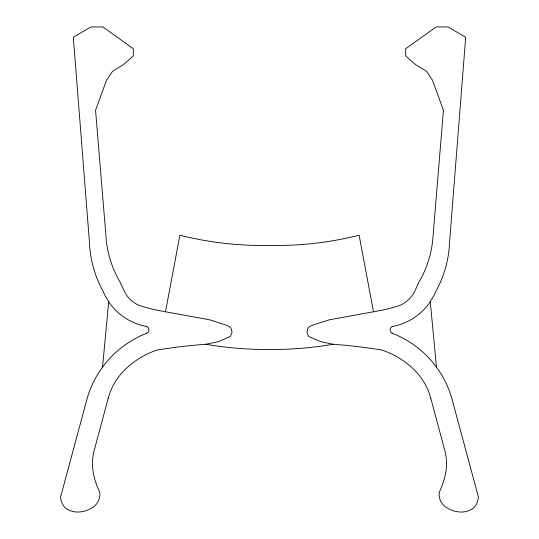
<?xml version="1.0" encoding="UTF-8"?>
<svg xmlns="http://www.w3.org/2000/svg" width="539" height="539" viewBox="0 0 539 539"><rect width="100%" height="100%" fill="white"/><g stroke="black" fill="none" stroke-linecap="round" stroke-linejoin="round"><path stroke-width="0.81" d="M102.518 367.295L108.71 301.719M165.5 311.778L179.878 235.213A338.532 338.532 0 0 0 269.466 245.427L269.534 245.427A338.532 338.532 0 0 0 359.122 235.213L373.5 311.778M108.184 398.321L93.651 452.511A51.946 51.946 0 0 0 93.651 474.569A79.947 79.947 0 0 0 99.796 492.39A15.766 15.766 0 0 1 90.801 508.533A26.654 26.654 0 0 1 77.576 512.05A20.165 20.165 0 0 1 65.273 507.866A16.965 16.965 0 0 1 60.59 496.958L87.439 397.452A98.812 98.812 0 0 1 100.288 370.333L104.748 364.249A100.166 100.166 0 0 1 146.891 333.21M108.171 398.321A63.319 63.319 0 0 1 126.685 367.975A86.253 86.253 0 0 1 156.977 350.06A550.588 550.588 0 0 1 205.965 344.253L218.591 341.551L230.429 336.417L232.039 332.408L231.143 328.312L229.25 326.466L225.504 324.889L209.765 319.843L160.231 310.808A159.133 159.133 0 0 1 138.86 305.317A29.719 29.719 0 0 1 123.539 289.679L120.069 282.072A103.185 103.185 0 0 1 106.378 241.088L95.565 110.286L106.486 80.298L112.611 71.222L123.552 64.539L133.322 55.908L133.322 48.753L102.882 26.95L90.896 26.95L73.311 37.245L89.461 242.483A109.552 109.552 0 0 0 102.929 290.945L104.943 295.406L110.084 303.753A58.684 58.684 0 0 0 146.891 326.546M430.829 398.321A63.319 63.319 0 0 0 412.315 367.975A86.253 86.253 0 0 0 382.023 350.06A550.588 550.588 0 0 0 333.035 344.253L320.409 341.551L308.571 336.417L306.961 332.408L307.857 328.312L309.75 326.466L313.496 324.889L329.235 319.843L378.769 310.808A159.133 159.133 0 0 0 400.14 305.317A29.719 29.719 0 0 0 415.461 289.679L418.931 282.072A103.185 103.185 0 0 0 432.622 241.088L443.435 110.286L432.514 80.298L426.389 71.222L415.448 64.539L405.678 55.908L405.678 48.753L436.118 26.95L448.104 26.95L465.689 37.245L449.539 242.483A109.552 109.552 0 0 1 436.071 290.945L434.057 295.406L428.916 303.753A58.684 58.684 0 0 1 392.109 326.546M430.816 398.321L445.349 452.511A51.946 51.946 0 0 1 445.349 474.569A79.947 79.947 0 0 1 439.204 492.39A15.766 15.766 0 0 0 448.199 508.533A26.654 26.654 0 0 0 461.424 512.05A20.165 20.165 0 0 0 473.727 507.866A16.965 16.965 0 0 0 478.41 496.958L451.561 397.452A98.812 98.812 0 0 0 438.712 370.333L434.252 364.249A100.166 100.166 0 0 0 392.109 333.21M430.29 301.719L436.482 367.295M205.965 344.253A352.189 352.189 0 0 0 269.5 349.447A352.189 352.189 0 0 0 333.035 344.253M392.109 333.203A3.746 3.746 0 0 1 392.109 326.56M146.891 326.56A3.746 3.746 0 0 1 146.891 333.203"/></g></svg>
